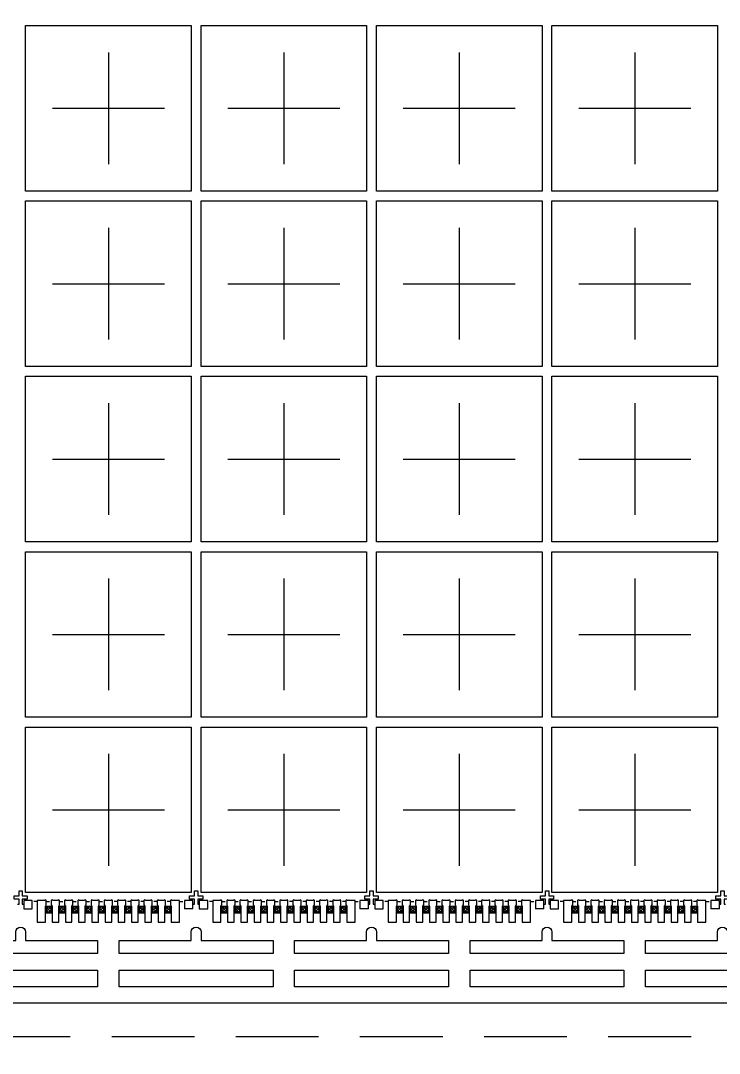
# Model space of a CAD drawing. Extents: x -140 to 3541, y -503 to -95.
# Drawn here: x 3223.81 to 3244.92, y -348.42 to -317.21 of the extents above; entities that cross this region are included whole.
import ezdxf

# ---------------------------------------------------------------- set-up
doc = ezdxf.new("R2010")
doc.units = 0
doc.header["$LTSCALE"] = 5
doc.header["$MEASUREMENT"] = 0
doc.header["$PDMODE"] = 3
for name, pattern in [('CENTER', [2, 1.25, -0.25, 0.25, -0.25]), ('DASHED', [0.75, 0.5, -0.25]), ('HIDDEN', [0.375, 0.25, -0.125])]:
    doc.linetypes.add(name, pattern=pattern)
doc.layers.get('0').update_dxf_attribs({"linetype": 'CONTINUOUS'})
doc.layers.get('Defpoints').update_dxf_attribs({"linetype": 'CONTINUOUS'})
for name, color, linetype in [('1', 7, 'CONTINUOUS'), ('1D', 4, 'CONTINUOUS'), ('center', 1, 'CONTINUOUS'), ('ETCH', 4, 'CONTINUOUS'), ('PKG', 2, 'CONTINUOUS'), ('PLATING', 3, 'CONTINUOUS'), ('标注', 4, 'CONTINUOUS')]:
    doc.layers.add(name, color=color, linetype=linetype)
doc.layers.add('标注线', color=3, linetype='CONTINUOUS', lineweight=18)
doc.styles.add('SIMPLEX', font='SIMPLEX')
doc.styles.add('宋体', font='')
doc.styles.get('宋体').set_extended_font_data('SimSun')
doc.dimstyles.new('副本Standard', dxfattribs={"dimtxt": 0.05, "dimasz": 0.05, "dimexe": 0.07, "dimexo": 0.07, "dimgap": 0.07, "dimtad": 1, "dimzin": 1, "dimdsep": 46, "dimtxsty": 'SIMPLEX', "dimcen": 0.1, "dimclrd": 256, "dimclre": 256, "dimclrt": 256, "dimadec": 0, "dimazin": 0, "dimtfac": 1, "dimtofl": 0, "dimtmove": 0, "dimatfit": 0, "dimfxl": 1, "dimlwd": -1, "dimlwe": -1, "dimarcsym": 0})

# ---------------------------------------------------------------- blocks, each defined once
blk = doc.blocks.new('*D110')
at = {"layer": 'Defpoints', "color": 0}
for p in [(3239.564, -274.423), (3204.814, -346.911), (3206.996, -355.134)]:
    blk.add_point(p, dxfattribs=at)
at = {"layer": '标注', "lineweight": 0}
for p, q in [((3204.814, -346.936), (3204.814, -351.134)), ((3204.814, -351.134), (3206.996, -353.134)), ((3206.996, -353.134), (3206.996, -355.134))]:
    blk.add_line(p, q, dxfattribs=at)
at = {"layer": '标注', "lineweight": 0, "insert": (3206.996, -357.251), "char_height": 1, "attachment_point": 5, "rotation": 90, "style": '宋体'}
blk.add_mtext('34.750', dxfattribs=at)
blk = doc.blocks.new('*D131')
at = {"layer": 'Defpoints', "color": 0}
for p in [(3204.821, -274.423), (3198.555, -349.399), (3232.802, -349.399)]:
    blk.add_point(p, dxfattribs=at)
at = {"layer": '标注', "lineweight": 0}
blk.add_line((3232.777, -349.399), (3198.555, -349.399), dxfattribs=at)
at = {"layer": '标注', "lineweight": 0, "insert": (3196.441, -349.399), "char_height": 1, "attachment_point": 5, "style": '宋体'}
blk.add_mtext('74.976', dxfattribs=at)
blk = doc.blocks.new('*U148')
at = {"layer": '标注线'}
h = blk.add_hatch(dxfattribs=at)
h.set_pattern_fill('ANSI37', color=256, scale=0.5)
h.set_pattern_definition([(45, (-3340.25684, 269.03637), (-0.0441941738, 0.0441941738), []), (135, (-3340.25684, 269.03637), (-0.0441941738, -0.0441941738), [])])
h.paths.add_polyline_path([(-0.075, -0.1), (-0.075, 0.1), (0.075, 0.1), (0.075, -0.1)])
at = {"layer": 'PLATING'}
blk.add_lwpolyline([(0.075, 0.1), (0.075, -0.1), (-0.075, -0.1), (-0.075, 0.1)], close=True, dxfattribs=at)

msp = doc.modelspace()

# ---------------------------------------------------------------- linework, layer by layer
at = {"lineweight": 0}
for points in [[(3223.66434, -344.75635, -1), (3223.96434, -344.75635), (3223.96434, -345.01135), (3226.13934, -345.01135), (3226.13934, -345.41135), (3221.48934, -345.41135), (3221.48934, -345.01135), (3223.66434, -345.01135)], [(3228.96434, -344.75635, -1), (3229.26434, -344.75635), (3229.26434, -345.01135), (3231.43934, -345.01135), (3231.43934, -345.41135), (3226.78934, -345.41135), (3226.78934, -345.01135), (3228.96434, -345.01135)], [(3234.26434, -344.75635, -1), (3234.56434, -344.75635), (3234.56434, -345.01135), (3236.73934, -345.01135), (3236.73934, -345.41135), (3232.08934, -345.41135), (3232.08934, -345.01135), (3234.26434, -345.01135)], [(3239.56434, -344.75635, -1), (3239.86434, -344.75635), (3239.86434, -345.01135), (3242.03934, -345.01135), (3242.03934, -345.41135), (3237.38934, -345.41135), (3237.38934, -345.01135), (3239.56434, -345.01135)], [(3244.86434, -344.75635, -1), (3245.16434, -344.75635), (3245.16434, -345.01135), (3247.33934, -345.01135), (3247.33934, -345.41135), (3242.68934, -345.41135), (3242.68934, -345.01135), (3244.86434, -345.01135)]]:
    msp.add_lwpolyline(points, format="xyb", close=True, dxfattribs=at)
for points in [[(3221.48934, -345.91135), (3226.13934, -345.91135), (3226.13934, -346.41135), (3221.48934, -346.41142)], [(3226.78934, -345.91135), (3231.43934, -345.91135), (3231.43934, -346.41135), (3226.78934, -346.41142)], [(3232.08934, -345.91135), (3236.73934, -345.91135), (3236.73934, -346.41135), (3232.08934, -346.41142)], [(3237.38934, -345.91135), (3242.03934, -345.91135), (3242.03934, -346.41135), (3237.38934, -346.41142)], [(3242.68934, -345.91135), (3247.33934, -345.91135), (3247.33934, -346.41135), (3242.68934, -346.41142)]]:
    msp.add_lwpolyline(points, close=True, dxfattribs=at)
at = {"layer": '1', "linetype": 'Continuous', "lineweight": 0}
for p, q in [((3223.90934, -344.06135), (3224.16434, -344.06135)), ((3229.01934, -344.06135), (3228.76434, -344.06135)), ((3229.20934, -344.06135), (3229.46434, -344.06135)), ((3234.31934, -344.06135), (3234.06434, -344.06135)), ((3234.50934, -344.06135), (3234.76434, -344.06135)), ((3239.61934, -344.06135), (3239.36434, -344.06135)), ((3239.80934, -344.06135), (3240.06434, -344.06135)), ((3244.91934, -344.06135), (3244.66434, -344.06135))]:
    msp.add_line(p, q, dxfattribs=at)
at = {"layer": '1', "lineweight": 0}
for points in [[(3224.16434, -344.06135), (3224.16434, -343.80635), (3223.90934, -343.80635), (3223.90934, -344.06135)], [(3229.01934, -344.06135), (3229.01934, -343.80635), (3228.76434, -343.80635), (3228.76434, -344.06135)], [(3229.46434, -344.06135), (3229.46434, -343.80635), (3229.20934, -343.80635), (3229.20934, -344.06135)], [(3234.31934, -344.06135), (3234.31934, -343.80635), (3234.06434, -343.80635), (3234.06434, -344.06135)], [(3234.76434, -344.06135), (3234.76434, -343.80635), (3234.50934, -343.80635), (3234.50934, -344.06135)], [(3239.61934, -344.06135), (3239.61934, -343.80635), (3239.36434, -343.80635), (3239.36434, -344.06135)], [(3240.06434, -344.06135), (3240.06434, -343.80635), (3239.80934, -343.80635), (3239.80934, -344.06135)], [(3244.91934, -344.06135), (3244.91934, -343.80635), (3244.66434, -343.80635), (3244.66434, -344.06135)]]:
    msp.add_lwpolyline(points, dxfattribs=at)
at = {"layer": '1', "linetype": 'Continuous', "lineweight": 0}
for points in [[(3224.31434, -344.46135), (3224.56434, -344.46135), (3224.56434, -343.97385), (3224.58934, -343.93635), (3224.58934, -343.80635, 0.92662528), (3224.53949, -343.80635), (3224.31434, -343.80635)], [(3224.98934, -343.93635), (3224.98934, -343.80635, 0.92662528), (3224.93949, -343.80635), (3224.7892, -343.80635, 0.92662528), (3224.73934, -343.80635), (3224.73934, -343.93635), (3224.76434, -343.97385), (3224.76434, -344.46135), (3224.96434, -344.46135), (3224.96434, -343.97385)], [(3225.36434, -344.46135), (3225.36434, -343.97385), (3225.38934, -343.93635), (3225.38934, -343.80635, 0.92662528), (3225.33949, -343.80635), (3225.1892, -343.80635, 0.92662528), (3225.13934, -343.80635), (3225.13934, -343.93635), (3225.16434, -343.97385), (3225.16434, -344.46135), (3225.33931, -344.46135)], [(3225.76434, -344.46135), (3225.76434, -343.97385), (3225.78934, -343.93635), (3225.78934, -343.80635, 0.92662528), (3225.73949, -343.80635), (3225.5892, -343.80635, 0.92662528), (3225.53934, -343.80635), (3225.53934, -343.93635), (3225.56434, -343.97385), (3225.56434, -344.46135)], [(3226.56434, -344.46135), (3226.56434, -343.97385), (3226.58934, -343.93635), (3226.58934, -343.80635, 0.92662528), (3226.53949, -343.80635), (3226.3892, -343.80635, 0.92662528), (3226.33934, -343.80635), (3226.33934, -343.93635), (3226.36434, -343.97385), (3226.36434, -344.46135)], [(3226.96434, -344.46135), (3226.96434, -343.97385), (3226.98934, -343.93635), (3226.98934, -343.80635, 0.92662528), (3226.93949, -343.80635), (3226.7892, -343.80635, 0.92662528), (3226.73934, -343.80635), (3226.73934, -343.93635), (3226.76434, -343.97385), (3226.76434, -344.46135)], [(3227.36434, -344.46135), (3227.36434, -343.97385), (3227.38934, -343.93635), (3227.38934, -343.80635, 0.92662528), (3227.33949, -343.80635), (3227.1892, -343.80635, 0.92662528), (3227.13934, -343.80635), (3227.13934, -343.93635), (3227.16434, -343.97385), (3227.16434, -344.46135)], [(3227.76434, -344.46135), (3227.76434, -343.97385), (3227.78934, -343.93635), (3227.78934, -343.80635, 0.92662528), (3227.73949, -343.80635), (3227.5892, -343.80635, 0.92662528), (3227.53934, -343.80635), (3227.53934, -343.93635), (3227.56434, -343.97385), (3227.56434, -344.46135)], [(3228.61434, -344.46135), (3228.61434, -343.80635), (3228.3892, -343.80635, 0.92662528), (3228.33934, -343.80635), (3228.33934, -343.93635), (3228.36434, -343.97385), (3228.36434, -344.46135)], [(3229.61434, -344.46135), (3229.86434, -344.46135), (3229.86434, -343.97385), (3229.88934, -343.93635), (3229.88934, -343.80635, 0.92662528), (3229.83949, -343.80635), (3229.61434, -343.80635)], [(3230.28934, -343.93635), (3230.28934, -343.80635, 0.92662528), (3230.23949, -343.80635), (3230.0892, -343.80635, 0.92662528), (3230.03934, -343.80635), (3230.03934, -343.93635), (3230.06434, -343.97385), (3230.06434, -344.46135), (3230.26434, -344.46135), (3230.26434, -343.97385)], [(3230.66434, -344.46135), (3230.66434, -343.97385), (3230.68934, -343.93635), (3230.68934, -343.80635, 0.92662528), (3230.63949, -343.80635), (3230.4892, -343.80635, 0.92662528), (3230.43934, -343.80635), (3230.43934, -343.93635), (3230.46434, -343.97385), (3230.46434, -344.46135), (3230.63931, -344.46135)], [(3231.06434, -344.46135), (3231.06434, -343.97385), (3231.08934, -343.93635), (3231.08934, -343.80635, 0.92662528), (3231.03949, -343.80635), (3230.8892, -343.80635, 0.92662528), (3230.83934, -343.80635), (3230.83934, -343.93635), (3230.86434, -343.97385), (3230.86434, -344.46135)], [(3231.86434, -344.46135), (3231.86434, -343.97385), (3231.88934, -343.93635), (3231.88934, -343.80635, 0.92662528), (3231.83949, -343.80635), (3231.6892, -343.80635, 0.92662528), (3231.63934, -343.80635), (3231.63934, -343.93635), (3231.66434, -343.97385), (3231.66434, -344.46135)], [(3232.26434, -344.46135), (3232.26434, -343.97385), (3232.28934, -343.93635), (3232.28934, -343.80635, 0.92662528), (3232.23949, -343.80635), (3232.0892, -343.80635, 0.92662528), (3232.03934, -343.80635), (3232.03934, -343.93635), (3232.06434, -343.97385), (3232.06434, -344.46135)], [(3232.66434, -344.46135), (3232.66434, -343.97385), (3232.68934, -343.93635), (3232.68934, -343.80635, 0.92662528), (3232.63949, -343.80635), (3232.4892, -343.80635, 0.92662528), (3232.43934, -343.80635), (3232.43934, -343.93635), (3232.46434, -343.97385), (3232.46434, -344.46135)], [(3233.06434, -344.46135), (3233.06434, -343.97385), (3233.08934, -343.93635), (3233.08934, -343.80635, 0.92662528), (3233.03949, -343.80635), (3232.8892, -343.80635, 0.92662528), (3232.83934, -343.80635), (3232.83934, -343.93635), (3232.86434, -343.97385), (3232.86434, -344.46135)], [(3233.91434, -344.46135), (3233.91434, -343.80635), (3233.6892, -343.80635, 0.92662528), (3233.63934, -343.80635), (3233.63934, -343.93635), (3233.66434, -343.97385), (3233.66434, -344.46135)], [(3234.91434, -344.46135), (3235.16434, -344.46135), (3235.16434, -343.97385), (3235.18934, -343.93635), (3235.18934, -343.80635, 0.92662528), (3235.13949, -343.80635), (3234.91434, -343.80635)], [(3235.58934, -343.93635), (3235.58934, -343.80635, 0.92662528), (3235.53949, -343.80635), (3235.3892, -343.80635, 0.92662528), (3235.33934, -343.80635), (3235.33934, -343.93635), (3235.36434, -343.97385), (3235.36434, -344.46135), (3235.56434, -344.46135), (3235.56434, -343.97385)], [(3235.96434, -344.46135), (3235.96434, -343.97385), (3235.98934, -343.93635), (3235.98934, -343.80635, 0.92662528), (3235.93949, -343.80635), (3235.7892, -343.80635, 0.92662528), (3235.73934, -343.80635), (3235.73934, -343.93635), (3235.76434, -343.97385), (3235.76434, -344.46135), (3235.93931, -344.46135)], [(3236.36434, -344.46135), (3236.36434, -343.97385), (3236.38934, -343.93635), (3236.38934, -343.80635, 0.92662528), (3236.33949, -343.80635), (3236.1892, -343.80635, 0.92662528), (3236.13934, -343.80635), (3236.13934, -343.93635), (3236.16434, -343.97385), (3236.16434, -344.46135)], [(3237.16434, -344.46135), (3237.16434, -343.97385), (3237.18934, -343.93635), (3237.18934, -343.80635, 0.92662528), (3237.13949, -343.80635), (3236.9892, -343.80635, 0.92662528), (3236.93934, -343.80635), (3236.93934, -343.93635), (3236.96434, -343.97385), (3236.96434, -344.46135)], [(3237.56434, -344.46135), (3237.56434, -343.97385), (3237.58934, -343.93635), (3237.58934, -343.80635, 0.92662528), (3237.53949, -343.80635), (3237.3892, -343.80635, 0.92662528), (3237.33934, -343.80635), (3237.33934, -343.93635), (3237.36434, -343.97385), (3237.36434, -344.46135)], [(3237.96434, -344.46135), (3237.96434, -343.97385), (3237.98934, -343.93635), (3237.98934, -343.80635, 0.92662528), (3237.93949, -343.80635), (3237.7892, -343.80635, 0.92662528), (3237.73934, -343.80635), (3237.73934, -343.93635), (3237.76434, -343.97385), (3237.76434, -344.46135)], [(3238.36434, -344.46135), (3238.36434, -343.97385), (3238.38934, -343.93635), (3238.38934, -343.80635, 0.92662528), (3238.33949, -343.80635), (3238.1892, -343.80635, 0.92662528), (3238.13934, -343.80635), (3238.13934, -343.93635), (3238.16434, -343.97385), (3238.16434, -344.46135)], [(3239.21434, -344.46135), (3239.21434, -343.80635), (3238.9892, -343.80635, 0.92662528), (3238.93934, -343.80635), (3238.93934, -343.93635), (3238.96434, -343.97385), (3238.96434, -344.46135)], [(3240.21434, -344.46135), (3240.46434, -344.46135), (3240.46434, -343.97385), (3240.48934, -343.93635), (3240.48934, -343.80635, 0.92662528), (3240.43949, -343.80635), (3240.21434, -343.80635)], [(3240.88934, -343.93635), (3240.88934, -343.80635, 0.92662528), (3240.83949, -343.80635), (3240.6892, -343.80635, 0.92662528), (3240.63934, -343.80635), (3240.63934, -343.93635), (3240.66434, -343.97385), (3240.66434, -344.46135), (3240.86434, -344.46135), (3240.86434, -343.97385)], [(3241.26434, -344.46135), (3241.26434, -343.97385), (3241.28934, -343.93635), (3241.28934, -343.80635, 0.92662528), (3241.23949, -343.80635), (3241.0892, -343.80635, 0.92662528), (3241.03934, -343.80635), (3241.03934, -343.93635), (3241.06434, -343.97385), (3241.06434, -344.46135), (3241.23931, -344.46135)], [(3241.66434, -344.46135), (3241.66434, -343.97385), (3241.68934, -343.93635), (3241.68934, -343.80635, 0.92662528), (3241.63949, -343.80635), (3241.4892, -343.80635, 0.92662528), (3241.43934, -343.80635), (3241.43934, -343.93635), (3241.46434, -343.97385), (3241.46434, -344.46135)], [(3242.46434, -344.46135), (3242.46434, -343.97385), (3242.48934, -343.93635), (3242.48934, -343.80635, 0.92662528), (3242.43949, -343.80635), (3242.2892, -343.80635, 0.92662528), (3242.23934, -343.80635), (3242.23934, -343.93635), (3242.26434, -343.97385), (3242.26434, -344.46135)], [(3242.86434, -344.46135), (3242.86434, -343.97385), (3242.88934, -343.93635), (3242.88934, -343.80635, 0.92662528), (3242.83949, -343.80635), (3242.6892, -343.80635, 0.92662528), (3242.63934, -343.80635), (3242.63934, -343.93635), (3242.66434, -343.97385), (3242.66434, -344.46135)], [(3243.26434, -344.46135), (3243.26434, -343.97385), (3243.28934, -343.93635), (3243.28934, -343.80635, 0.92662528), (3243.23949, -343.80635), (3243.0892, -343.80635, 0.92662528), (3243.03934, -343.80635), (3243.03934, -343.93635), (3243.06434, -343.97385), (3243.06434, -344.46135)], [(3243.66434, -344.46135), (3243.66434, -343.97385), (3243.68934, -343.93635), (3243.68934, -343.80635, 0.92662528), (3243.63949, -343.80635), (3243.4892, -343.80635, 0.92662528), (3243.43934, -343.80635), (3243.43934, -343.93635), (3243.46434, -343.97385), (3243.46434, -344.46135)], [(3244.51434, -344.46135), (3244.51434, -343.80635), (3244.2892, -343.80635, 0.92662528), (3244.23934, -343.80635), (3244.23934, -343.93635), (3244.26434, -343.97385), (3244.26434, -344.46135)]]:
    msp.add_lwpolyline(points, format="xyb", close=True, dxfattribs=at)
for points in [[(3225.96434, -344.46135), (3226.16434, -344.46135), (3226.16434, -343.97385), (3226.18934, -343.93635), (3226.18934, -343.80635, 0.92662528), (3226.13949, -343.80635), (3225.9892, -343.80635, 0.92662528), (3225.93934, -343.80635), (3225.93934, -343.93635), (3225.96434, -343.97385), (3225.96434, -344.46135), (3225.98931, -344.46135)], [(3227.96434, -343.96135), (3227.96434, -344.46135), (3228.16434, -344.46135), (3228.16434, -343.97385), (3228.18934, -343.93635), (3228.18934, -343.80635, 0.92662528), (3228.13949, -343.80635), (3227.9892, -343.80635, 0.92662528), (3227.93934, -343.80635), (3227.93934, -343.93635), (3227.96434, -343.97385)], [(3231.26434, -344.46135), (3231.46434, -344.46135), (3231.46434, -343.97385), (3231.48934, -343.93635), (3231.48934, -343.80635, 0.92662528), (3231.43949, -343.80635), (3231.2892, -343.80635, 0.92662528), (3231.23934, -343.80635), (3231.23934, -343.93635), (3231.26434, -343.97385), (3231.26434, -344.46135), (3231.28931, -344.46135)], [(3233.26434, -343.96135), (3233.26434, -344.46135), (3233.46434, -344.46135), (3233.46434, -343.97385), (3233.48934, -343.93635), (3233.48934, -343.80635, 0.92662528), (3233.43949, -343.80635), (3233.2892, -343.80635, 0.92662528), (3233.23934, -343.80635), (3233.23934, -343.93635), (3233.26434, -343.97385)], [(3236.56434, -344.46135), (3236.76434, -344.46135), (3236.76434, -343.97385), (3236.78934, -343.93635), (3236.78934, -343.80635, 0.92662528), (3236.73949, -343.80635), (3236.5892, -343.80635, 0.92662528), (3236.53934, -343.80635), (3236.53934, -343.93635), (3236.56434, -343.97385), (3236.56434, -344.46135), (3236.58931, -344.46135)], [(3238.56434, -343.96135), (3238.56434, -344.46135), (3238.76434, -344.46135), (3238.76434, -343.97385), (3238.78934, -343.93635), (3238.78934, -343.80635, 0.92662528), (3238.73949, -343.80635), (3238.5892, -343.80635, 0.92662528), (3238.53934, -343.80635), (3238.53934, -343.93635), (3238.56434, -343.97385)], [(3241.86434, -344.46135), (3242.06434, -344.46135), (3242.06434, -343.97385), (3242.08934, -343.93635), (3242.08934, -343.80635, 0.92662528), (3242.03949, -343.80635), (3241.8892, -343.80635, 0.92662528), (3241.83934, -343.80635), (3241.83934, -343.93635), (3241.86434, -343.97385), (3241.86434, -344.46135), (3241.88931, -344.46135)], [(3243.86434, -343.96135), (3243.86434, -344.46135), (3244.06434, -344.46135), (3244.06434, -343.97385), (3244.08934, -343.93635), (3244.08934, -343.80635, 0.92662528), (3244.03949, -343.80635), (3243.8892, -343.80635, 0.92662528), (3243.83934, -343.80635), (3243.83934, -343.93635), (3243.86434, -343.97385)]]:
    msp.add_lwpolyline(points, format="xyb", dxfattribs=at)
at = {"layer": '1D', "linetype": 'HIDDEN', "lineweight": 0, "ltscale": 0.05}
for p, q in [((3224.58934, -343.83135), (3224.73934, -343.83135)), ((3224.98934, -343.83135), (3225.13934, -343.83135)), ((3225.38934, -343.83135), (3225.53934, -343.83135)), ((3225.78934, -343.83135), (3225.93934, -343.83135)), ((3226.18934, -343.83135), (3226.33934, -343.83135)), ((3226.73934, -343.83135), (3226.58934, -343.83135)), ((3227.13934, -343.83135), (3226.98934, -343.83135)), ((3227.53934, -343.83135), (3227.38934, -343.83135)), ((3227.93934, -343.83135), (3227.78934, -343.83135)), ((3228.33934, -343.83135), (3228.18934, -343.83135)), ((3229.88934, -343.83135), (3230.03934, -343.83135)), ((3230.28934, -343.83135), (3230.43934, -343.83135)), ((3230.68934, -343.83135), (3230.83934, -343.83135)), ((3231.08934, -343.83135), (3231.23934, -343.83135)), ((3231.48934, -343.83135), (3231.63934, -343.83135)), ((3232.03934, -343.83135), (3231.88934, -343.83135)), ((3232.43934, -343.83135), (3232.28934, -343.83135)), ((3232.83934, -343.83135), (3232.68934, -343.83135)), ((3233.23934, -343.83135), (3233.08934, -343.83135)), ((3233.63934, -343.83135), (3233.48934, -343.83135)), ((3235.18934, -343.83135), (3235.33934, -343.83135)), ((3235.58934, -343.83135), (3235.73934, -343.83135)), ((3235.98934, -343.83135), (3236.13934, -343.83135)), ((3236.38934, -343.83135), (3236.53934, -343.83135)), ((3236.78934, -343.83135), (3236.93934, -343.83135)), ((3237.33934, -343.83135), (3237.18934, -343.83135)), ((3237.73934, -343.83135), (3237.58934, -343.83135)), ((3238.13934, -343.83135), (3237.98934, -343.83135)), ((3238.53934, -343.83135), (3238.38934, -343.83135)), ((3238.93934, -343.83135), (3238.78934, -343.83135)), ((3240.48934, -343.83135), (3240.63934, -343.83135)), ((3240.88934, -343.83135), (3241.03934, -343.83135)), ((3241.28934, -343.83135), (3241.43934, -343.83135)), ((3241.68934, -343.83135), (3241.83934, -343.83135)), ((3242.08934, -343.83135), (3242.23934, -343.83135)), ((3242.63934, -343.83135), (3242.48934, -343.83135)), ((3243.03934, -343.83135), (3242.88934, -343.83135)), ((3243.43934, -343.83135), (3243.28934, -343.83135)), ((3243.83934, -343.83135), (3243.68934, -343.83135)), ((3244.23934, -343.83135), (3244.08934, -343.83135))]:
    msp.add_line(p, q, dxfattribs=at)
at = {"layer": '1D', "linetype": 'DASHED', "lineweight": 0}
msp.add_lwpolyline([(3276.81434, -275.91135), (3200.31434, -275.91135), (3200.31434, -347.91135), (3276.81434, -347.91135)], dxfattribs=at)
at = {"layer": '1D', "color": 1, "lineweight": 0}
msp.add_lwpolyline([(3276.81434, -346.91135), (3204.81434, -346.91135), (3204.81434, -276.91135), (3276.81434, -276.91135)], dxfattribs=at)
at = {"layer": '1D', "linetype": 'HIDDEN', "lineweight": 5, "ltscale": 0.15}
for points in [[(3223.71934, -343.91135), (3223.76434, -343.91135), (3223.76434, -343.76135), (3223.61434, -343.76135), (3223.61434, -343.66135), (3223.76434, -343.66135), (3223.76434, -343.51135), (3223.86434, -343.51135), (3223.86434, -343.66135), (3224.01434, -343.66135), (3224.01434, -343.76135), (3223.86434, -343.76135), (3223.86434, -343.91135), (3223.90934, -343.91135)], [(3229.01934, -343.91135), (3229.06434, -343.91135), (3229.06434, -343.76135), (3228.91434, -343.76135), (3228.91434, -343.66135), (3229.06434, -343.66135), (3229.06434, -343.51135), (3229.16434, -343.51135), (3229.16434, -343.66135), (3229.31434, -343.66135), (3229.31434, -343.76135), (3229.16434, -343.76135), (3229.16434, -343.91135), (3229.20934, -343.91135)], [(3234.31934, -343.91135), (3234.36434, -343.91135), (3234.36434, -343.76135), (3234.21434, -343.76135), (3234.21434, -343.66135), (3234.36434, -343.66135), (3234.36434, -343.51135), (3234.46434, -343.51135), (3234.46434, -343.66135), (3234.61434, -343.66135), (3234.61434, -343.76135), (3234.46434, -343.76135), (3234.46434, -343.91135), (3234.50934, -343.91135)], [(3239.61934, -343.91135), (3239.66434, -343.91135), (3239.66434, -343.76135), (3239.51434, -343.76135), (3239.51434, -343.66135), (3239.66434, -343.66135), (3239.66434, -343.51135), (3239.76434, -343.51135), (3239.76434, -343.66135), (3239.91434, -343.66135), (3239.91434, -343.76135), (3239.76434, -343.76135), (3239.76434, -343.91135), (3239.80934, -343.91135)], [(3244.91934, -343.91135), (3244.96434, -343.91135), (3244.96434, -343.76135), (3244.81434, -343.76135), (3244.81434, -343.66135), (3244.96434, -343.66135), (3244.96434, -343.51135), (3245.06434, -343.51135), (3245.06434, -343.66135), (3245.21434, -343.66135), (3245.21434, -343.76135), (3245.06434, -343.76135), (3245.06434, -343.91135), (3245.10934, -343.91135)]]:
    msp.add_lwpolyline(points, dxfattribs=at)
at = {"layer": '1D', "linetype": 'HIDDEN', "lineweight": 0, "ltscale": 0.08}
for points in [[(3224.31434, -343.83135), (3224.16434, -343.83135)], [(3228.61434, -343.83135), (3228.76434, -343.83135)], [(3229.61434, -343.83135), (3229.46434, -343.83135)], [(3233.91434, -343.83135), (3234.06434, -343.83135)], [(3234.91434, -343.83135), (3234.76434, -343.83135)], [(3239.21434, -343.83135), (3239.36434, -343.83135)], [(3240.21434, -343.83135), (3240.06434, -343.83135)], [(3244.51434, -343.83135), (3244.66434, -343.83135)]]:
    msp.add_lwpolyline(points, dxfattribs=at)
at = {"layer": 'center', "linetype": 'CENTER', "lineweight": 0}
for p, q in [((3226.46434, -318.1706), (3226.46434, -321.55209)), ((3231.76434, -318.1706), (3231.76434, -321.55209)), ((3237.06434, -318.1706), (3237.06434, -321.55209)), ((3242.36434, -318.1706), (3242.36434, -321.55209)), ((3224.7736, -319.86135), (3228.15509, -319.86135)), ((3230.0736, -319.86135), (3233.45509, -319.86135)), ((3235.3736, -319.86135), (3238.75509, -319.86135)), ((3240.6736, -319.86135), (3244.05509, -319.86135)), ((3226.46434, -323.4706), (3226.46434, -326.85209)), ((3231.76434, -323.4706), (3231.76434, -326.85209)), ((3237.06434, -323.4706), (3237.06434, -326.85209)), ((3242.36434, -323.4706), (3242.36434, -326.85209)), ((3224.7736, -325.16135), (3228.15509, -325.16135)), ((3230.0736, -325.16135), (3233.45509, -325.16135)), ((3235.3736, -325.16135), (3238.75509, -325.16135)), ((3240.6736, -325.16135), (3244.05509, -325.16135)), ((3226.46434, -328.7706), (3226.46434, -332.15209)), ((3231.76434, -328.7706), (3231.76434, -332.15209)), ((3237.06434, -328.7706), (3237.06434, -332.15209)), ((3242.36434, -328.7706), (3242.36434, -332.15209)), ((3224.7736, -330.46135), (3228.15509, -330.46135)), ((3230.0736, -330.46135), (3233.45509, -330.46135)), ((3235.3736, -330.46135), (3238.75509, -330.46135)), ((3240.6736, -330.46135), (3244.05509, -330.46135)), ((3226.46434, -334.0706), (3226.46434, -337.45209)), ((3231.76434, -334.0706), (3231.76434, -337.45209)), ((3237.06434, -334.0706), (3237.06434, -337.45209)), ((3242.36434, -334.0706), (3242.36434, -337.45209)), ((3224.7736, -335.76135), (3228.15509, -335.76135)), ((3230.0736, -335.76135), (3233.45509, -335.76135)), ((3235.3736, -335.76135), (3238.75509, -335.76135)), ((3240.6736, -335.76135), (3244.05509, -335.76135)), ((3226.46434, -339.3706), (3226.46434, -342.75209)), ((3231.76434, -339.3706), (3231.76434, -342.75209)), ((3237.06434, -339.3706), (3237.06434, -342.75209)), ((3242.36434, -339.3706), (3242.36434, -342.75209)), ((3224.7736, -341.06135), (3228.15509, -341.06135)), ((3230.0736, -341.06135), (3233.45509, -341.06135)), ((3235.3736, -341.06135), (3238.75509, -341.06135)), ((3240.6736, -341.06135), (3244.05509, -341.06135))]:
    msp.add_line(p, q, dxfattribs=at)
at = {"layer": 'PKG', "linetype": 'Continuous', "lineweight": 0}
for points in [[(3223.96434, -322.36135), (3223.96434, -317.36135), (3228.96434, -317.36135), (3228.96434, -322.36135)], [(3229.26434, -322.36135), (3229.26434, -317.36135), (3234.26434, -317.36135), (3234.26434, -322.36135)], [(3234.56434, -322.36135), (3234.56434, -317.36135), (3239.56434, -317.36135), (3239.56434, -322.36135)], [(3239.86434, -322.36135), (3239.86434, -317.36135), (3244.86434, -317.36135), (3244.86434, -322.36135)], [(3223.96434, -327.66135), (3223.96434, -322.66135), (3228.96434, -322.66135), (3228.96434, -327.66135)], [(3229.26434, -327.66135), (3229.26434, -322.66135), (3234.26434, -322.66135), (3234.26434, -327.66135)], [(3234.56434, -327.66135), (3234.56434, -322.66135), (3239.56434, -322.66135), (3239.56434, -327.66135)], [(3239.86434, -327.66135), (3239.86434, -322.66135), (3244.86434, -322.66135), (3244.86434, -327.66135)], [(3223.96434, -332.96135), (3223.96434, -327.96135), (3228.96434, -327.96135), (3228.96434, -332.96135)], [(3229.26434, -332.96135), (3229.26434, -327.96135), (3234.26434, -327.96135), (3234.26434, -332.96135)], [(3234.56434, -332.96135), (3234.56434, -327.96135), (3239.56434, -327.96135), (3239.56434, -332.96135)], [(3239.86434, -332.96135), (3239.86434, -327.96135), (3244.86434, -327.96135), (3244.86434, -332.96135)], [(3223.96434, -338.26135), (3223.96434, -333.26135), (3228.96434, -333.26135), (3228.96434, -338.26135)], [(3229.26434, -338.26135), (3229.26434, -333.26135), (3234.26434, -333.26135), (3234.26434, -338.26135)], [(3234.56434, -338.26135), (3234.56434, -333.26135), (3239.56434, -333.26135), (3239.56434, -338.26135)], [(3239.86434, -338.26135), (3239.86434, -333.26135), (3244.86434, -333.26135), (3244.86434, -338.26135)], [(3223.96434, -343.56135), (3223.96434, -338.56135), (3228.96434, -338.56135), (3228.96434, -343.56135)], [(3229.26434, -343.56135), (3229.26434, -338.56135), (3234.26434, -338.56135), (3234.26434, -343.56135)], [(3234.56434, -343.56135), (3234.56434, -338.56135), (3239.56434, -338.56135), (3239.56434, -343.56135)], [(3239.86434, -343.56135), (3239.86434, -338.56135), (3244.86434, -338.56135), (3244.86434, -343.56135)]]:
    msp.add_lwpolyline(points, close=True, dxfattribs=at)

# ---------------------------------------------------------------- block references
at = {"layer": 'ETCH', "color": 0, "linetype": 'ByBlock', "lineweight": 0}
for p in [(3224.66434, -344.08135), (3225.06434, -344.08135), (3225.46434, -344.08135), (3225.86434, -344.08135), (3226.26434, -344.08135), (3226.66434, -344.08135), (3227.06434, -344.08135), (3227.46434, -344.08135), (3227.86434, -344.08135), (3228.26434, -344.08135), (3229.96434, -344.08135), (3230.36434, -344.08135), (3230.76434, -344.08135), (3231.16434, -344.08135), (3231.56434, -344.08135), (3231.96434, -344.08135), (3232.36434, -344.08135), (3232.76434, -344.08135), (3233.16434, -344.08135), (3233.56434, -344.08135), (3235.26434, -344.08135), (3235.66434, -344.08135), (3236.06434, -344.08135), (3236.46434, -344.08135), (3236.86434, -344.08135), (3237.26434, -344.08135), (3237.66434, -344.08135), (3238.06434, -344.08135), (3238.46434, -344.08135), (3238.86434, -344.08135), (3240.56434, -344.08135), (3240.96434, -344.08135), (3241.36434, -344.08135), (3241.76434, -344.08135), (3242.16434, -344.08135), (3242.56434, -344.08135), (3242.96434, -344.08135), (3243.36434, -344.08135), (3243.76434, -344.08135), (3244.16434, -344.08135)]:
    msp.add_blockref('*U148', p, dxfattribs=at)

# ---------------------------------------------------------------- dimensions: what is measured, and where the dimension line sits
at = {"layer": '标注', "lineweight": 0}
for feature_location, offset, dtype, origin, picture, middle in [((3232.80234, -349.39935), (-34.24687, 0), 0, (3204.82134, -274.42335), '*D131', (3196.44122, -349.39935)), ((3204.81434, -346.91135), (2.18161, -8.22295), 1, (3239.56434, -274.42335), '*D110', (3206.99595, -357.25134))]:
    dim = msp.add_ordinate_dim(feature_location=feature_location, offset=offset, dtype=dtype, origin=origin, dimstyle='副本Standard', override={"dimtxt": 1, "dimasz": 1, "dimexo": 0.025, "dimgap": 0.05, "dimtad": 0, "dimdec": 3, "dimtxsty": '宋体', "dimlwe": 0}, dxfattribs=at)
    dim.commit()
    dim.dimension.update_dxf_attribs({"geometry": picture, "text_midpoint": middle})

doc.saveas('drawing.dxf')
